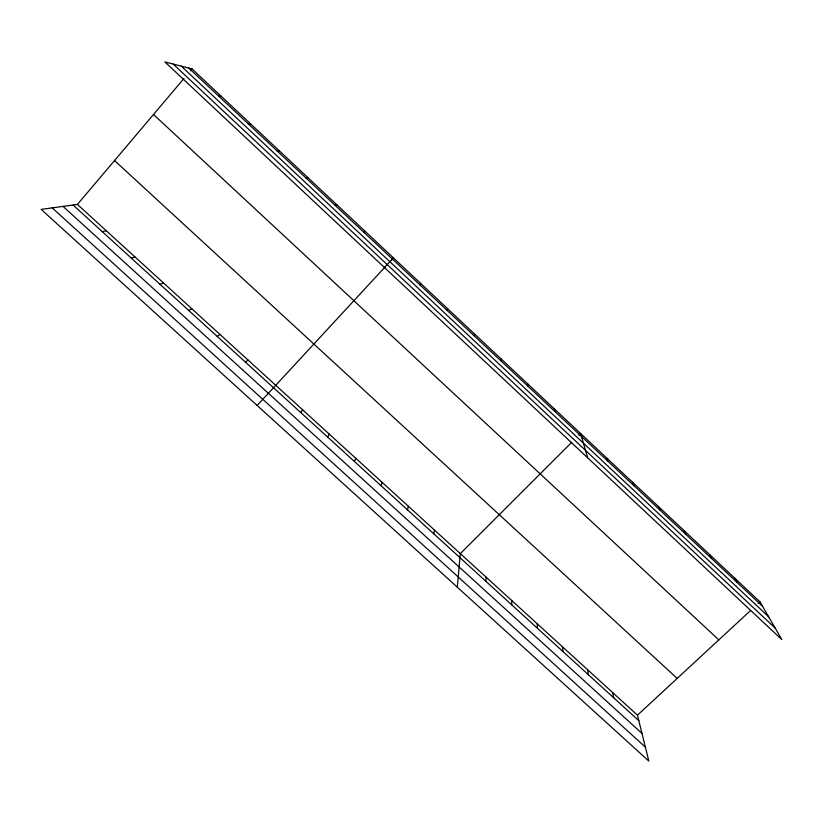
<?xml version="1.0" encoding="UTF-8"?>
<svg xmlns="http://www.w3.org/2000/svg" width="823" height="823" viewBox="0 0 823 823"><rect width="100%" height="100%" fill="white"/><g stroke="black" fill="none" stroke-linecap="round" stroke-linejoin="round"><path stroke-width="1.23" d="M485.971 581.377L486.074 577.118M457.31 587.2L460.324 553.632L571.748 442.29M474.387 335.99L474.624 334.056M433.803 533.829L434.431 530.012M407.498 509.849L408.383 506.258M447.218 310.497L447.733 308.82M381.028 485.724L382.17 482.36M354.394 461.456L355.814 458.318M419.884 284.851L420.676 283.431M327.605 437.034L329.303 434.143M300.662 412.477L302.627 409.813M77.413 204.433L637.465 715.177L648.822 761.059L41.15 209.392L77.413 204.433L183.992 78.452M190.442 70.819L192.057 68.916L759.979 601.819L781.85 639.615L164.888 61.941L192.057 68.916M384.814 267.249L257.126 405.461M391.727 259.759L393.456 257.887L384.454 267.526M578.806 435.233L580.575 433.464L587.684 457.814M637.465 715.177L750.586 610.512M758.106 603.557L759.979 601.819M245.439 362.151L247.98 359.98M217.159 336.37L219.988 334.457M363.848 232.292L365.227 231.407M188.704 310.436L191.831 308.779M160.063 284.326L163.489 282.937M335.146 205.359L336.823 204.752M131.248 258.062L134.982 256.93M102.247 231.633L106.29 230.769M306.259 178.262L308.244 177.933M277.176 150.979L279.481 150.938M247.908 123.532L250.521 123.779M218.455 95.89L221.387 96.435M63.042 206.398L641.981 733.416M52.199 207.88L645.376 747.13M73.062 205.03L638.833 720.701M114.531 160.557L677.185 678.43M153.51 114.49L718.829 639.893M188.806 68.083L762.612 606.366M181.307 66.159L768.672 616.828M173.18 64.071L775.204 628.114M734.805 578.188L737.192 582.519M709.477 554.424L711.617 558.529M684.006 530.526L685.888 534.394M658.379 506.474L660.015 510.116M632.599 482.288L633.977 485.683M606.664 457.948L607.775 461.117M554.321 408.836L554.908 411.521M612.6 692.493L613.721 697.822M587.581 669.685L588.476 674.798M527.913 384.063L528.232 386.491M562.428 646.744L563.066 651.651M537.121 623.669L537.522 628.361M511.68 600.461L511.824 604.936M501.351 359.137L501.392 361.318"/></g></svg>
